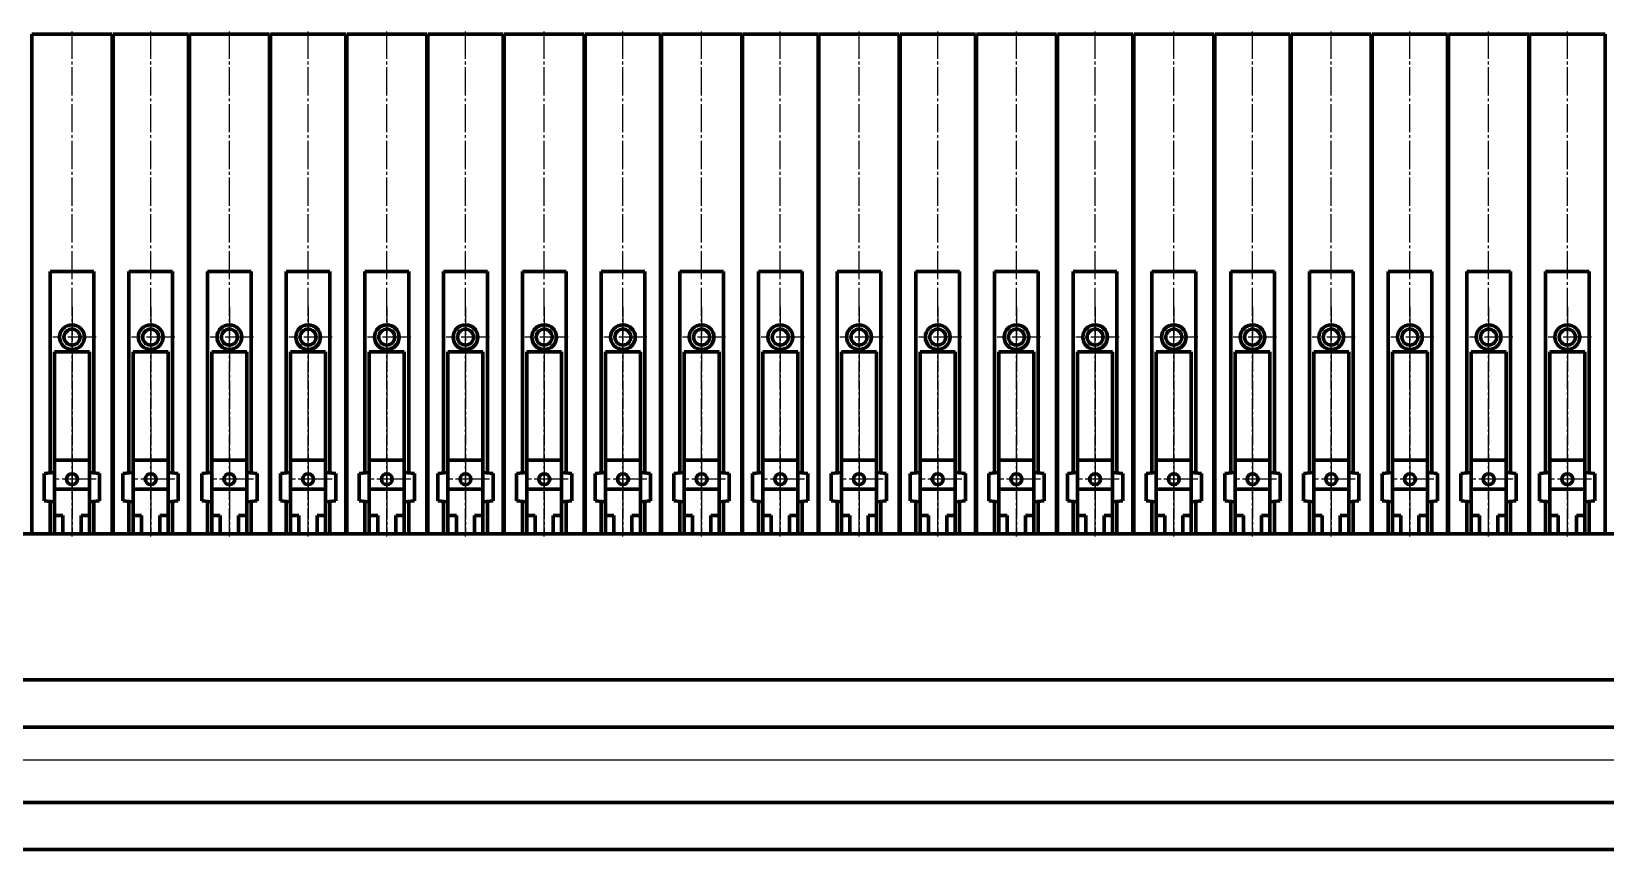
# Model space of a CAD drawing. Header units: millimetres. Extents: x -11880 to 11880, y -8400 to 8400.
# Drawn here: x -5077 to -3407, y 5166 to 6034 of the extents above; entities that cross this region are included whole.
import ezdxf

# ---------------------------------------------------------------- set-up
doc = ezdxf.new("R2010")
doc.units = ezdxf.units.MM
doc.linetypes.add('EB_DASHDOT', pattern=[39, 30, -3, 3, -3])
doc.layers.add('CAXA0', color=7, linetype='Continuous', lineweight=70)
doc.layers.add('CAXA1', color=1, linetype='EB_DASHDOT', lineweight=25)

# ---------------------------------------------------------------- blocks, each defined once
blk = doc.blocks.new('CAXBLOCK116', base_point=(-5033.8, 5559.1))
at = {"layer": 'CAXA0', "linetype": 'Continuous', "lineweight": 70}
for p, q in [((-5051.1, 5779.3), (-5057, 5779.3)), ((-5057, 5779.3), (-5057, 5565.6)), ((-5010.6, 5779.3), (-5057, 5779.3)), ((-5010.6, 5779.3), (-5010.6, 5565.6)), ((-5015.3, 5694.3), (-5052.4, 5694.3)), ((-5052.4, 5694.3), (-5052.4, 5501.1)), ((-5015.3, 5694.3), (-5015.3, 5501.1)), ((-5015.3, 5579.2), (-5052.4, 5579.2)), ((-5063.2, 5565.1), (-5052.4, 5566)), ((-5063.2, 5565.1), (-5063.2, 5536.1)), ((-5063.2, 5564.9), (-5063.2, 5536.1)), ((-5004.5, 5565.1), (-5015.3, 5566)), ((-5004.5, 5565.1), (-5004.5, 5536.1)), ((-5004.5, 5564.9), (-5004.5, 5536.1)), ((-5015.3, 5548.3), (-5052.4, 5548.3)), ((-5063.2, 5536.1), (-5052.4, 5535.1)), ((-5057, 5535.5), (-5057, 5501.1)), ((-5004.5, 5536.1), (-5015.3, 5535.1)), ((-5010.6, 5535.5), (-5010.6, 5501.1)), ((-5043.5, 5520.4), (-5052.4, 5520.4)), ((-5043.5, 5520.4), (-5043.5, 5501.1)), ((-5015.3, 5520.4), (-5024.2, 5520.4)), ((-5024.2, 5520.4), (-5024.2, 5501.1)), ((-5052.4, 5501.1), (-5057, 5501.1)), ((-5010.6, 5501.1), (-5052.4, 5501.1))]:
    blk.add_line(p, q, dxfattribs=at)
for centre, radius in [((-5033.8, 5709.8), 13.1), ((-5033.8, 5709.8), 8.5), ((-5033.8, 5559.1), 5.8)]:
    blk.add_circle(centre, radius, dxfattribs=at)
at = {"layer": 'CAXA1', "color": 1, "linetype": 'EB_DASHDOT', "lineweight": 25}
for p, q in [((-5033.8, 5741.8), (-5033.8, 5501.1)), ((-5008.3, 5709.8), (-5054.2, 5709.8)), ((-5008.3, 5559.1), (-5050.9, 5559.1))]:
    blk.add_line(p, q, dxfattribs=at)
blk = doc.blocks.new('CAXBLOCK118', base_point=(-4950.3, 5559.1))
at = {"layer": 'CAXA0', "linetype": 'Continuous', "lineweight": 70}
for p, q in [((-4967.6, 5779.3), (-4973.5, 5779.3)), ((-4973.5, 5779.3), (-4973.5, 5565.6)), ((-4927.1, 5779.3), (-4973.5, 5779.3)), ((-4927.1, 5779.3), (-4927.1, 5565.6)), ((-4931.8, 5694.3), (-4968.9, 5694.3)), ((-4968.9, 5694.3), (-4968.9, 5501.1)), ((-4931.8, 5694.3), (-4931.8, 5501.1)), ((-4931.8, 5579.2), (-4968.9, 5579.2)), ((-4979.7, 5565.1), (-4968.9, 5566)), ((-4979.7, 5565.1), (-4979.7, 5536.1)), ((-4979.7, 5564.9), (-4979.7, 5536.1)), ((-4921, 5565.1), (-4931.8, 5566)), ((-4921, 5565.1), (-4921, 5536.1)), ((-4921, 5564.9), (-4921, 5536.1)), ((-4931.8, 5548.3), (-4968.9, 5548.3)), ((-4979.7, 5536.1), (-4968.9, 5535.1)), ((-4973.5, 5535.5), (-4973.5, 5501.1)), ((-4921, 5536.1), (-4931.8, 5535.1)), ((-4927.1, 5535.5), (-4927.1, 5501.1)), ((-4960, 5520.4), (-4968.9, 5520.4)), ((-4960, 5520.4), (-4960, 5501.1)), ((-4931.8, 5520.4), (-4940.7, 5520.4)), ((-4940.7, 5520.4), (-4940.7, 5501.1)), ((-4968.9, 5501.1), (-4973.5, 5501.1)), ((-4927.1, 5501.1), (-4968.9, 5501.1))]:
    blk.add_line(p, q, dxfattribs=at)
for centre, radius in [((-4950.3, 5709.8), 13.1), ((-4950.3, 5709.8), 8.5), ((-4950.3, 5559.1), 5.8)]:
    blk.add_circle(centre, radius, dxfattribs=at)
at = {"layer": 'CAXA1', "color": 1, "linetype": 'EB_DASHDOT', "lineweight": 25}
for p, q in [((-4950.3, 5741.8), (-4950.3, 5501.1)), ((-4924.8, 5709.8), (-4970.7, 5709.8)), ((-4924.8, 5559.1), (-4967.4, 5559.1))]:
    blk.add_line(p, q, dxfattribs=at)
blk = doc.blocks.new('CAXBLOCK120', base_point=(-4866.8, 5559.1))
at = {"layer": 'CAXA0', "linetype": 'Continuous', "lineweight": 70}
for p, q in [((-4884.1, 5779.3), (-4890, 5779.3)), ((-4890, 5779.3), (-4890, 5565.6)), ((-4843.6, 5779.3), (-4890, 5779.3)), ((-4843.6, 5779.3), (-4843.6, 5565.6)), ((-4848.3, 5694.3), (-4885.4, 5694.3)), ((-4885.4, 5694.3), (-4885.4, 5501.1)), ((-4848.3, 5694.3), (-4848.3, 5501.1)), ((-4848.3, 5579.2), (-4885.4, 5579.2)), ((-4896.2, 5565.1), (-4885.4, 5566)), ((-4896.2, 5565.1), (-4896.2, 5536.1)), ((-4896.2, 5564.9), (-4896.2, 5536.1)), ((-4837.5, 5565.1), (-4848.3, 5566)), ((-4837.5, 5565.1), (-4837.5, 5536.1)), ((-4837.5, 5564.9), (-4837.5, 5536.1)), ((-4848.3, 5548.3), (-4885.4, 5548.3)), ((-4896.2, 5536.1), (-4885.4, 5535.1)), ((-4890, 5535.5), (-4890, 5501.1)), ((-4837.5, 5536.1), (-4848.3, 5535.1)), ((-4843.6, 5535.5), (-4843.6, 5501.1)), ((-4876.5, 5520.4), (-4885.4, 5520.4)), ((-4876.5, 5520.4), (-4876.5, 5501.1)), ((-4848.3, 5520.4), (-4857.2, 5520.4)), ((-4857.2, 5520.4), (-4857.2, 5501.1)), ((-4885.4, 5501.1), (-4890, 5501.1)), ((-4843.6, 5501.1), (-4885.4, 5501.1))]:
    blk.add_line(p, q, dxfattribs=at)
for centre, radius in [((-4866.8, 5709.8), 13.1), ((-4866.8, 5709.8), 8.5), ((-4866.8, 5559.1), 5.8)]:
    blk.add_circle(centre, radius, dxfattribs=at)
at = {"layer": 'CAXA1', "color": 1, "linetype": 'EB_DASHDOT', "lineweight": 25}
for p, q in [((-4866.8, 5741.8), (-4866.8, 5501.1)), ((-4841.3, 5709.8), (-4887.2, 5709.8)), ((-4841.3, 5559.1), (-4883.9, 5559.1))]:
    blk.add_line(p, q, dxfattribs=at)
blk = doc.blocks.new('CAXBLOCK122', base_point=(-4783.3, 5559.1))
at = {"layer": 'CAXA0', "linetype": 'Continuous', "lineweight": 70}
for p, q in [((-4800.6, 5779.3), (-4806.5, 5779.3)), ((-4806.5, 5779.3), (-4806.5, 5565.6)), ((-4760.1, 5779.3), (-4806.5, 5779.3)), ((-4760.1, 5779.3), (-4760.1, 5565.6)), ((-4764.8, 5694.3), (-4801.9, 5694.3)), ((-4801.9, 5694.3), (-4801.9, 5501.1)), ((-4764.8, 5694.3), (-4764.8, 5501.1)), ((-4764.8, 5579.2), (-4801.9, 5579.2)), ((-4812.7, 5565.1), (-4801.9, 5566)), ((-4812.7, 5565.1), (-4812.7, 5536.1)), ((-4812.7, 5564.9), (-4812.7, 5536.1)), ((-4754, 5565.1), (-4764.8, 5566)), ((-4754, 5565.1), (-4754, 5536.1)), ((-4754, 5564.9), (-4754, 5536.1)), ((-4764.8, 5548.3), (-4801.9, 5548.3)), ((-4812.7, 5536.1), (-4801.9, 5535.1)), ((-4806.5, 5535.5), (-4806.5, 5501.1)), ((-4754, 5536.1), (-4764.8, 5535.1)), ((-4760.1, 5535.5), (-4760.1, 5501.1)), ((-4793, 5520.4), (-4801.9, 5520.4)), ((-4793, 5520.4), (-4793, 5501.1)), ((-4764.8, 5520.4), (-4773.7, 5520.4)), ((-4773.7, 5520.4), (-4773.7, 5501.1)), ((-4801.9, 5501.1), (-4806.5, 5501.1)), ((-4760.1, 5501.1), (-4801.9, 5501.1))]:
    blk.add_line(p, q, dxfattribs=at)
for centre, radius in [((-4783.3, 5709.8), 13.1), ((-4783.3, 5709.8), 8.5), ((-4783.3, 5559.1), 5.8)]:
    blk.add_circle(centre, radius, dxfattribs=at)
at = {"layer": 'CAXA1', "color": 1, "linetype": 'EB_DASHDOT', "lineweight": 25}
for p, q in [((-4783.3, 5741.8), (-4783.3, 5501.1)), ((-4757.8, 5709.8), (-4803.7, 5709.8)), ((-4757.8, 5559.1), (-4800.4, 5559.1))]:
    blk.add_line(p, q, dxfattribs=at)
blk = doc.blocks.new('CAXBLOCK124', base_point=(-4699.8, 5559.1))
at = {"layer": 'CAXA0', "linetype": 'Continuous', "lineweight": 70}
for p, q in [((-4717.1, 5779.3), (-4723, 5779.3)), ((-4723, 5779.3), (-4723, 5565.6)), ((-4676.6, 5779.3), (-4723, 5779.3)), ((-4676.6, 5779.3), (-4676.6, 5565.6)), ((-4681.3, 5694.3), (-4718.4, 5694.3)), ((-4718.4, 5694.3), (-4718.4, 5501.1)), ((-4681.3, 5694.3), (-4681.3, 5501.1)), ((-4681.3, 5579.2), (-4718.4, 5579.2)), ((-4729.2, 5565.1), (-4718.4, 5566)), ((-4729.2, 5565.1), (-4729.2, 5536.1)), ((-4729.2, 5564.9), (-4729.2, 5536.1)), ((-4670.5, 5565.1), (-4681.3, 5566)), ((-4670.5, 5565.1), (-4670.5, 5536.1)), ((-4670.5, 5564.9), (-4670.5, 5536.1)), ((-4681.3, 5548.3), (-4718.4, 5548.3)), ((-4729.2, 5536.1), (-4718.4, 5535.1)), ((-4723, 5535.5), (-4723, 5501.1)), ((-4670.5, 5536.1), (-4681.3, 5535.1)), ((-4676.6, 5535.5), (-4676.6, 5501.1)), ((-4709.5, 5520.4), (-4718.4, 5520.4)), ((-4709.5, 5520.4), (-4709.5, 5501.1)), ((-4681.3, 5520.4), (-4690.2, 5520.4)), ((-4690.2, 5520.4), (-4690.2, 5501.1)), ((-4718.4, 5501.1), (-4723, 5501.1)), ((-4676.6, 5501.1), (-4718.4, 5501.1))]:
    blk.add_line(p, q, dxfattribs=at)
for centre, radius in [((-4699.8, 5709.8), 13.1), ((-4699.8, 5709.8), 8.5), ((-4699.8, 5559.1), 5.8)]:
    blk.add_circle(centre, radius, dxfattribs=at)
at = {"layer": 'CAXA1', "color": 1, "linetype": 'EB_DASHDOT', "lineweight": 25}
for p, q in [((-4699.8, 5741.8), (-4699.8, 5501.1)), ((-4674.3, 5709.8), (-4720.2, 5709.8)), ((-4674.3, 5559.1), (-4716.9, 5559.1))]:
    blk.add_line(p, q, dxfattribs=at)
blk = doc.blocks.new('CAXBLOCK126', base_point=(-4616.3, 5559.1))
at = {"layer": 'CAXA0', "linetype": 'Continuous', "lineweight": 70}
for p, q in [((-4633.6, 5779.3), (-4639.5, 5779.3)), ((-4639.5, 5779.3), (-4639.5, 5565.6)), ((-4593.1, 5779.3), (-4639.5, 5779.3)), ((-4593.1, 5779.3), (-4593.1, 5565.6)), ((-4597.8, 5694.3), (-4634.9, 5694.3)), ((-4634.9, 5694.3), (-4634.9, 5501.1)), ((-4597.8, 5694.3), (-4597.8, 5501.1)), ((-4597.8, 5579.2), (-4634.9, 5579.2)), ((-4645.7, 5565.1), (-4634.9, 5566)), ((-4645.7, 5565.1), (-4645.7, 5536.1)), ((-4645.7, 5564.9), (-4645.7, 5536.1)), ((-4587, 5565.1), (-4597.8, 5566)), ((-4587, 5565.1), (-4587, 5536.1)), ((-4587, 5564.9), (-4587, 5536.1)), ((-4597.8, 5548.3), (-4634.9, 5548.3)), ((-4645.7, 5536.1), (-4634.9, 5535.1)), ((-4639.5, 5535.5), (-4639.5, 5501.1)), ((-4587, 5536.1), (-4597.8, 5535.1)), ((-4593.1, 5535.5), (-4593.1, 5501.1)), ((-4626, 5520.4), (-4634.9, 5520.4)), ((-4626, 5520.4), (-4626, 5501.1)), ((-4597.8, 5520.4), (-4606.7, 5520.4)), ((-4606.7, 5520.4), (-4606.7, 5501.1)), ((-4634.9, 5501.1), (-4639.5, 5501.1)), ((-4593.1, 5501.1), (-4634.9, 5501.1))]:
    blk.add_line(p, q, dxfattribs=at)
for centre, radius in [((-4616.3, 5709.8), 13.1), ((-4616.3, 5709.8), 8.5), ((-4616.3, 5559.1), 5.8)]:
    blk.add_circle(centre, radius, dxfattribs=at)
at = {"layer": 'CAXA1', "color": 1, "linetype": 'EB_DASHDOT', "lineweight": 25}
for p, q in [((-4616.3, 5741.8), (-4616.3, 5501.1)), ((-4590.8, 5709.8), (-4636.7, 5709.8)), ((-4590.8, 5559.1), (-4633.4, 5559.1))]:
    blk.add_line(p, q, dxfattribs=at)
blk = doc.blocks.new('CAXBLOCK128', base_point=(-4532.8, 5559.1))
at = {"layer": 'CAXA0', "linetype": 'Continuous', "lineweight": 70}
for p, q in [((-4550.1, 5779.3), (-4556, 5779.3)), ((-4556, 5779.3), (-4556, 5565.6)), ((-4509.6, 5779.3), (-4556, 5779.3)), ((-4509.6, 5779.3), (-4509.6, 5565.6)), ((-4514.3, 5694.3), (-4551.4, 5694.3)), ((-4551.4, 5694.3), (-4551.4, 5501.1)), ((-4514.3, 5694.3), (-4514.3, 5501.1)), ((-4514.3, 5579.2), (-4551.4, 5579.2)), ((-4562.2, 5565.1), (-4551.4, 5566)), ((-4562.2, 5565.1), (-4562.2, 5536.1)), ((-4562.2, 5564.9), (-4562.2, 5536.1)), ((-4503.5, 5565.1), (-4514.3, 5566)), ((-4503.5, 5565.1), (-4503.5, 5536.1)), ((-4503.5, 5564.9), (-4503.5, 5536.1)), ((-4514.3, 5548.3), (-4551.4, 5548.3)), ((-4562.2, 5536.1), (-4551.4, 5535.1)), ((-4556, 5535.5), (-4556, 5501.1)), ((-4503.5, 5536.1), (-4514.3, 5535.1)), ((-4509.6, 5535.5), (-4509.6, 5501.1)), ((-4542.5, 5520.4), (-4551.4, 5520.4)), ((-4542.5, 5520.4), (-4542.5, 5501.1)), ((-4514.3, 5520.4), (-4523.2, 5520.4)), ((-4523.2, 5520.4), (-4523.2, 5501.1)), ((-4551.4, 5501.1), (-4556, 5501.1)), ((-4509.6, 5501.1), (-4551.4, 5501.1))]:
    blk.add_line(p, q, dxfattribs=at)
for centre, radius in [((-4532.8, 5709.8), 13.1), ((-4532.8, 5709.8), 8.5), ((-4532.8, 5559.1), 5.8)]:
    blk.add_circle(centre, radius, dxfattribs=at)
at = {"layer": 'CAXA1', "color": 1, "linetype": 'EB_DASHDOT', "lineweight": 25}
for p, q in [((-4532.8, 5741.8), (-4532.8, 5501.1)), ((-4507.3, 5709.8), (-4553.2, 5709.8)), ((-4507.3, 5559.1), (-4549.9, 5559.1))]:
    blk.add_line(p, q, dxfattribs=at)
blk = doc.blocks.new('CAXBLOCK130', base_point=(-4449.3, 5559.1))
at = {"layer": 'CAXA0', "linetype": 'Continuous', "lineweight": 70}
for p, q in [((-4466.6, 5779.3), (-4472.5, 5779.3)), ((-4472.5, 5779.3), (-4472.5, 5565.6)), ((-4426.1, 5779.3), (-4472.5, 5779.3)), ((-4426.1, 5779.3), (-4426.1, 5565.6)), ((-4430.8, 5694.3), (-4467.9, 5694.3)), ((-4467.9, 5694.3), (-4467.9, 5501.1)), ((-4430.8, 5694.3), (-4430.8, 5501.1)), ((-4430.8, 5579.2), (-4467.9, 5579.2)), ((-4478.7, 5565.1), (-4467.9, 5566)), ((-4478.7, 5565.1), (-4478.7, 5536.1)), ((-4478.7, 5564.9), (-4478.7, 5536.1)), ((-4420, 5565.1), (-4430.8, 5566)), ((-4420, 5565.1), (-4420, 5536.1)), ((-4420, 5564.9), (-4420, 5536.1)), ((-4430.8, 5548.3), (-4467.9, 5548.3)), ((-4478.7, 5536.1), (-4467.9, 5535.1)), ((-4472.5, 5535.5), (-4472.5, 5501.1)), ((-4420, 5536.1), (-4430.8, 5535.1)), ((-4426.1, 5535.5), (-4426.1, 5501.1)), ((-4459, 5520.4), (-4467.9, 5520.4)), ((-4459, 5520.4), (-4459, 5501.1)), ((-4430.8, 5520.4), (-4439.7, 5520.4)), ((-4439.7, 5520.4), (-4439.7, 5501.1)), ((-4467.9, 5501.1), (-4472.5, 5501.1)), ((-4426.1, 5501.1), (-4467.9, 5501.1))]:
    blk.add_line(p, q, dxfattribs=at)
for centre, radius in [((-4449.3, 5709.8), 13.1), ((-4449.3, 5709.8), 8.5), ((-4449.3, 5559.1), 5.8)]:
    blk.add_circle(centre, radius, dxfattribs=at)
at = {"layer": 'CAXA1', "color": 1, "linetype": 'EB_DASHDOT', "lineweight": 25}
for p, q in [((-4449.3, 5741.8), (-4449.3, 5501.1)), ((-4423.8, 5709.8), (-4469.7, 5709.8)), ((-4423.8, 5559.1), (-4466.4, 5559.1))]:
    blk.add_line(p, q, dxfattribs=at)
blk = doc.blocks.new('CAXBLOCK132', base_point=(-4365.8, 5559.1))
at = {"layer": 'CAXA0', "linetype": 'Continuous', "lineweight": 70}
for p, q in [((-4383.1, 5779.3), (-4389, 5779.3)), ((-4389, 5779.3), (-4389, 5565.6)), ((-4342.6, 5779.3), (-4389, 5779.3)), ((-4342.6, 5779.3), (-4342.6, 5565.6)), ((-4347.3, 5694.3), (-4384.4, 5694.3)), ((-4384.4, 5694.3), (-4384.4, 5501.1)), ((-4347.3, 5694.3), (-4347.3, 5501.1)), ((-4347.3, 5579.2), (-4384.4, 5579.2)), ((-4395.2, 5565.1), (-4384.4, 5566)), ((-4395.2, 5565.1), (-4395.2, 5536.1)), ((-4395.2, 5564.9), (-4395.2, 5536.1)), ((-4336.5, 5565.1), (-4347.3, 5566)), ((-4336.5, 5565.1), (-4336.5, 5536.1)), ((-4336.5, 5564.9), (-4336.5, 5536.1)), ((-4347.3, 5548.3), (-4384.4, 5548.3)), ((-4395.2, 5536.1), (-4384.4, 5535.1)), ((-4389, 5535.5), (-4389, 5501.1)), ((-4336.5, 5536.1), (-4347.3, 5535.1)), ((-4342.6, 5535.5), (-4342.6, 5501.1)), ((-4375.5, 5520.4), (-4384.4, 5520.4)), ((-4375.5, 5520.4), (-4375.5, 5501.1)), ((-4347.3, 5520.4), (-4356.2, 5520.4)), ((-4356.2, 5520.4), (-4356.2, 5501.1)), ((-4384.4, 5501.1), (-4389, 5501.1)), ((-4342.6, 5501.1), (-4384.4, 5501.1))]:
    blk.add_line(p, q, dxfattribs=at)
for centre, radius in [((-4365.8, 5709.8), 13.1), ((-4365.8, 5709.8), 8.5), ((-4365.8, 5559.1), 5.8)]:
    blk.add_circle(centre, radius, dxfattribs=at)
at = {"layer": 'CAXA1', "color": 1, "linetype": 'EB_DASHDOT', "lineweight": 25}
for p, q in [((-4365.8, 5741.8), (-4365.8, 5501.1)), ((-4340.3, 5709.8), (-4386.2, 5709.8)), ((-4340.3, 5559.1), (-4382.9, 5559.1))]:
    blk.add_line(p, q, dxfattribs=at)
blk = doc.blocks.new('CAXBLOCK134', base_point=(-4282.3, 5559.1))
at = {"layer": 'CAXA0', "linetype": 'Continuous', "lineweight": 70}
for p, q in [((-4299.6, 5779.3), (-4305.5, 5779.3)), ((-4305.5, 5779.3), (-4305.5, 5565.6)), ((-4259.1, 5779.3), (-4305.5, 5779.3)), ((-4259.1, 5779.3), (-4259.1, 5565.6)), ((-4263.8, 5694.3), (-4300.9, 5694.3)), ((-4300.9, 5694.3), (-4300.9, 5501.1)), ((-4263.8, 5694.3), (-4263.8, 5501.1)), ((-4263.8, 5579.2), (-4300.9, 5579.2)), ((-4311.7, 5565.1), (-4300.9, 5566)), ((-4311.7, 5565.1), (-4311.7, 5536.1)), ((-4311.7, 5564.9), (-4311.7, 5536.1)), ((-4253, 5565.1), (-4263.8, 5566)), ((-4253, 5565.1), (-4253, 5536.1)), ((-4253, 5564.9), (-4253, 5536.1)), ((-4263.8, 5548.3), (-4300.9, 5548.3)), ((-4311.7, 5536.1), (-4300.9, 5535.1)), ((-4305.5, 5535.5), (-4305.5, 5501.1)), ((-4253, 5536.1), (-4263.8, 5535.1)), ((-4259.1, 5535.5), (-4259.1, 5501.1)), ((-4292, 5520.4), (-4300.9, 5520.4)), ((-4292, 5520.4), (-4292, 5501.1)), ((-4263.8, 5520.4), (-4272.7, 5520.4)), ((-4272.7, 5520.4), (-4272.7, 5501.1)), ((-4300.9, 5501.1), (-4305.5, 5501.1)), ((-4259.1, 5501.1), (-4300.9, 5501.1))]:
    blk.add_line(p, q, dxfattribs=at)
for centre, radius in [((-4282.3, 5709.8), 13.1), ((-4282.3, 5709.8), 8.5), ((-4282.3, 5559.1), 5.8)]:
    blk.add_circle(centre, radius, dxfattribs=at)
at = {"layer": 'CAXA1', "color": 1, "linetype": 'EB_DASHDOT', "lineweight": 25}
for p, q in [((-4282.3, 5741.8), (-4282.3, 5501.1)), ((-4256.8, 5709.8), (-4302.7, 5709.8)), ((-4256.8, 5559.1), (-4299.4, 5559.1))]:
    blk.add_line(p, q, dxfattribs=at)
blk = doc.blocks.new('CAXBLOCK136', base_point=(-4198.8, 5559.1))
at = {"layer": 'CAXA0', "linetype": 'Continuous', "lineweight": 70}
for p, q in [((-4216.1, 5779.3), (-4222, 5779.3)), ((-4222, 5779.3), (-4222, 5565.6)), ((-4175.6, 5779.3), (-4222, 5779.3)), ((-4175.6, 5779.3), (-4175.6, 5565.6)), ((-4180.3, 5694.3), (-4217.4, 5694.3)), ((-4217.4, 5694.3), (-4217.4, 5501.1)), ((-4180.3, 5694.3), (-4180.3, 5501.1)), ((-4180.3, 5579.2), (-4217.4, 5579.2)), ((-4228.2, 5565.1), (-4217.4, 5566)), ((-4228.2, 5565.1), (-4228.2, 5536.1)), ((-4228.2, 5564.9), (-4228.2, 5536.1)), ((-4169.5, 5565.1), (-4180.3, 5566)), ((-4169.5, 5565.1), (-4169.5, 5536.1)), ((-4169.5, 5564.9), (-4169.5, 5536.1)), ((-4180.3, 5548.3), (-4217.4, 5548.3)), ((-4228.2, 5536.1), (-4217.4, 5535.1)), ((-4222, 5535.5), (-4222, 5501.1)), ((-4169.5, 5536.1), (-4180.3, 5535.1)), ((-4175.6, 5535.5), (-4175.6, 5501.1)), ((-4208.5, 5520.4), (-4217.4, 5520.4)), ((-4208.5, 5520.4), (-4208.5, 5501.1)), ((-4180.3, 5520.4), (-4189.2, 5520.4)), ((-4189.2, 5520.4), (-4189.2, 5501.1)), ((-4217.4, 5501.1), (-4222, 5501.1)), ((-4175.6, 5501.1), (-4217.4, 5501.1))]:
    blk.add_line(p, q, dxfattribs=at)
for centre, radius in [((-4198.8, 5709.8), 13.1), ((-4198.8, 5709.8), 8.5), ((-4198.8, 5559.1), 5.8)]:
    blk.add_circle(centre, radius, dxfattribs=at)
at = {"layer": 'CAXA1', "color": 1, "linetype": 'EB_DASHDOT', "lineweight": 25}
for p, q in [((-4198.8, 5741.8), (-4198.8, 5501.1)), ((-4173.3, 5709.8), (-4219.2, 5709.8)), ((-4173.3, 5559.1), (-4215.9, 5559.1))]:
    blk.add_line(p, q, dxfattribs=at)
blk = doc.blocks.new('CAXBLOCK138', base_point=(-4115.3, 5559.1))
at = {"layer": 'CAXA0', "linetype": 'Continuous', "lineweight": 70}
for p, q in [((-4132.6, 5779.3), (-4138.5, 5779.3)), ((-4138.5, 5779.3), (-4138.5, 5565.6)), ((-4092.1, 5779.3), (-4138.5, 5779.3)), ((-4092.1, 5779.3), (-4092.1, 5565.6)), ((-4096.8, 5694.3), (-4133.9, 5694.3)), ((-4133.9, 5694.3), (-4133.9, 5501.1)), ((-4096.8, 5694.3), (-4096.8, 5501.1)), ((-4096.8, 5579.2), (-4133.9, 5579.2)), ((-4144.7, 5565.1), (-4133.9, 5566)), ((-4144.7, 5565.1), (-4144.7, 5536.1)), ((-4144.7, 5564.9), (-4144.7, 5536.1)), ((-4086, 5565.1), (-4096.8, 5566)), ((-4086, 5565.1), (-4086, 5536.1)), ((-4086, 5564.9), (-4086, 5536.1)), ((-4096.8, 5548.3), (-4133.9, 5548.3)), ((-4144.7, 5536.1), (-4133.9, 5535.1)), ((-4138.5, 5535.5), (-4138.5, 5501.1)), ((-4086, 5536.1), (-4096.8, 5535.1)), ((-4092.1, 5535.5), (-4092.1, 5501.1)), ((-4125, 5520.4), (-4133.9, 5520.4)), ((-4125, 5520.4), (-4125, 5501.1)), ((-4096.8, 5520.4), (-4105.7, 5520.4)), ((-4105.7, 5520.4), (-4105.7, 5501.1)), ((-4133.9, 5501.1), (-4138.5, 5501.1)), ((-4092.1, 5501.1), (-4133.9, 5501.1))]:
    blk.add_line(p, q, dxfattribs=at)
for centre, radius in [((-4115.3, 5709.8), 13.1), ((-4115.3, 5709.8), 8.5), ((-4115.3, 5559.1), 5.8)]:
    blk.add_circle(centre, radius, dxfattribs=at)
at = {"layer": 'CAXA1', "color": 1, "linetype": 'EB_DASHDOT', "lineweight": 25}
for p, q in [((-4115.3, 5741.8), (-4115.3, 5501.1)), ((-4089.8, 5709.8), (-4135.7, 5709.8)), ((-4089.8, 5559.1), (-4132.4, 5559.1))]:
    blk.add_line(p, q, dxfattribs=at)
blk = doc.blocks.new('CAXBLOCK140', base_point=(-4031.8, 5559.1))
at = {"layer": 'CAXA0', "linetype": 'Continuous', "lineweight": 70}
for p, q in [((-4049.1, 5779.3), (-4055, 5779.3)), ((-4055, 5779.3), (-4055, 5565.6)), ((-4008.6, 5779.3), (-4055, 5779.3)), ((-4008.6, 5779.3), (-4008.6, 5565.6)), ((-4013.3, 5694.3), (-4050.4, 5694.3)), ((-4050.4, 5694.3), (-4050.4, 5501.1)), ((-4013.3, 5694.3), (-4013.3, 5501.1)), ((-4013.3, 5579.2), (-4050.4, 5579.2)), ((-4061.2, 5565.1), (-4050.4, 5566)), ((-4061.2, 5565.1), (-4061.2, 5536.1)), ((-4061.2, 5564.9), (-4061.2, 5536.1)), ((-4002.5, 5565.1), (-4013.3, 5566)), ((-4002.5, 5565.1), (-4002.5, 5536.1)), ((-4002.5, 5564.9), (-4002.5, 5536.1)), ((-4013.3, 5548.3), (-4050.4, 5548.3)), ((-4061.2, 5536.1), (-4050.4, 5535.1)), ((-4055, 5535.5), (-4055, 5501.1)), ((-4002.5, 5536.1), (-4013.3, 5535.1)), ((-4008.6, 5535.5), (-4008.6, 5501.1)), ((-4041.5, 5520.4), (-4050.4, 5520.4)), ((-4041.5, 5520.4), (-4041.5, 5501.1)), ((-4013.3, 5520.4), (-4022.2, 5520.4)), ((-4022.2, 5520.4), (-4022.2, 5501.1)), ((-4050.4, 5501.1), (-4055, 5501.1)), ((-4008.6, 5501.1), (-4050.4, 5501.1))]:
    blk.add_line(p, q, dxfattribs=at)
for centre, radius in [((-4031.8, 5709.8), 13.1), ((-4031.8, 5709.8), 8.5), ((-4031.8, 5559.1), 5.8)]:
    blk.add_circle(centre, radius, dxfattribs=at)
at = {"layer": 'CAXA1', "color": 1, "linetype": 'EB_DASHDOT', "lineweight": 25}
for p, q in [((-4031.8, 5741.8), (-4031.8, 5501.1)), ((-4006.3, 5709.8), (-4052.2, 5709.8)), ((-4006.3, 5559.1), (-4048.9, 5559.1))]:
    blk.add_line(p, q, dxfattribs=at)
blk = doc.blocks.new('CAXBLOCK142', base_point=(-3948.3, 5559.1))
at = {"layer": 'CAXA0', "linetype": 'Continuous', "lineweight": 70}
for p, q in [((-3965.6, 5779.3), (-3971.5, 5779.3)), ((-3971.5, 5779.3), (-3971.5, 5565.6)), ((-3925.1, 5779.3), (-3971.5, 5779.3)), ((-3925.1, 5779.3), (-3925.1, 5565.6)), ((-3929.8, 5694.3), (-3966.9, 5694.3)), ((-3966.9, 5694.3), (-3966.9, 5501.1)), ((-3929.8, 5694.3), (-3929.8, 5501.1)), ((-3929.8, 5579.2), (-3966.9, 5579.2)), ((-3977.7, 5565.1), (-3966.9, 5566)), ((-3977.7, 5565.1), (-3977.7, 5536.1)), ((-3977.7, 5564.9), (-3977.7, 5536.1)), ((-3919, 5565.1), (-3929.8, 5566)), ((-3919, 5565.1), (-3919, 5536.1)), ((-3919, 5564.9), (-3919, 5536.1)), ((-3929.8, 5548.3), (-3966.9, 5548.3)), ((-3977.7, 5536.1), (-3966.9, 5535.1)), ((-3971.5, 5535.5), (-3971.5, 5501.1)), ((-3919, 5536.1), (-3929.8, 5535.1)), ((-3925.1, 5535.5), (-3925.1, 5501.1)), ((-3958, 5520.4), (-3966.9, 5520.4)), ((-3958, 5520.4), (-3958, 5501.1)), ((-3929.8, 5520.4), (-3938.7, 5520.4)), ((-3938.7, 5520.4), (-3938.7, 5501.1)), ((-3966.9, 5501.1), (-3971.5, 5501.1)), ((-3925.1, 5501.1), (-3966.9, 5501.1))]:
    blk.add_line(p, q, dxfattribs=at)
for centre, radius in [((-3948.3, 5709.8), 13.1), ((-3948.3, 5709.8), 8.5), ((-3948.3, 5559.1), 5.8)]:
    blk.add_circle(centre, radius, dxfattribs=at)
at = {"layer": 'CAXA1', "color": 1, "linetype": 'EB_DASHDOT', "lineweight": 25}
for p, q in [((-3948.3, 5741.8), (-3948.3, 5501.1)), ((-3922.8, 5709.8), (-3968.7, 5709.8)), ((-3922.8, 5559.1), (-3965.4, 5559.1))]:
    blk.add_line(p, q, dxfattribs=at)
blk = doc.blocks.new('CAXBLOCK144', base_point=(-3864.8, 5559.1))
at = {"layer": 'CAXA0', "linetype": 'Continuous', "lineweight": 70}
for p, q in [((-3882.1, 5779.3), (-3888, 5779.3)), ((-3888, 5779.3), (-3888, 5565.6)), ((-3841.6, 5779.3), (-3888, 5779.3)), ((-3841.6, 5779.3), (-3841.6, 5565.6)), ((-3846.3, 5694.3), (-3883.4, 5694.3)), ((-3883.4, 5694.3), (-3883.4, 5501.1)), ((-3846.3, 5694.3), (-3846.3, 5501.1)), ((-3846.3, 5579.2), (-3883.4, 5579.2)), ((-3894.2, 5565.1), (-3883.4, 5566)), ((-3894.2, 5565.1), (-3894.2, 5536.1)), ((-3894.2, 5564.9), (-3894.2, 5536.1)), ((-3835.5, 5565.1), (-3846.3, 5566)), ((-3835.5, 5565.1), (-3835.5, 5536.1)), ((-3835.5, 5564.9), (-3835.5, 5536.1)), ((-3846.3, 5548.3), (-3883.4, 5548.3)), ((-3894.2, 5536.1), (-3883.4, 5535.1)), ((-3888, 5535.5), (-3888, 5501.1)), ((-3835.5, 5536.1), (-3846.3, 5535.1)), ((-3841.6, 5535.5), (-3841.6, 5501.1)), ((-3874.5, 5520.4), (-3883.4, 5520.4)), ((-3874.5, 5520.4), (-3874.5, 5501.1)), ((-3846.3, 5520.4), (-3855.2, 5520.4)), ((-3855.2, 5520.4), (-3855.2, 5501.1)), ((-3883.4, 5501.1), (-3888, 5501.1)), ((-3841.6, 5501.1), (-3883.4, 5501.1))]:
    blk.add_line(p, q, dxfattribs=at)
for centre, radius in [((-3864.8, 5709.8), 13.1), ((-3864.8, 5709.8), 8.5), ((-3864.8, 5559.1), 5.8)]:
    blk.add_circle(centre, radius, dxfattribs=at)
at = {"layer": 'CAXA1', "color": 1, "linetype": 'EB_DASHDOT', "lineweight": 25}
for p, q in [((-3864.8, 5741.8), (-3864.8, 5501.1)), ((-3839.3, 5709.8), (-3885.2, 5709.8)), ((-3839.3, 5559.1), (-3881.9, 5559.1))]:
    blk.add_line(p, q, dxfattribs=at)
blk = doc.blocks.new('CAXBLOCK146', base_point=(-3781.3, 5559.1))
at = {"layer": 'CAXA0', "linetype": 'Continuous', "lineweight": 70}
for p, q in [((-3798.6, 5779.3), (-3804.5, 5779.3)), ((-3804.5, 5779.3), (-3804.5, 5565.6)), ((-3758.1, 5779.3), (-3804.5, 5779.3)), ((-3758.1, 5779.3), (-3758.1, 5565.6)), ((-3762.8, 5694.3), (-3799.9, 5694.3)), ((-3799.9, 5694.3), (-3799.9, 5501.1)), ((-3762.8, 5694.3), (-3762.8, 5501.1)), ((-3762.8, 5579.2), (-3799.9, 5579.2)), ((-3810.7, 5565.1), (-3799.9, 5566)), ((-3810.7, 5565.1), (-3810.7, 5536.1)), ((-3810.7, 5564.9), (-3810.7, 5536.1)), ((-3752, 5565.1), (-3762.8, 5566)), ((-3752, 5565.1), (-3752, 5536.1)), ((-3752, 5564.9), (-3752, 5536.1)), ((-3762.8, 5548.3), (-3799.9, 5548.3)), ((-3810.7, 5536.1), (-3799.9, 5535.1)), ((-3804.5, 5535.5), (-3804.5, 5501.1)), ((-3752, 5536.1), (-3762.8, 5535.1)), ((-3758.1, 5535.5), (-3758.1, 5501.1)), ((-3791, 5520.4), (-3799.9, 5520.4)), ((-3791, 5520.4), (-3791, 5501.1)), ((-3762.8, 5520.4), (-3771.7, 5520.4)), ((-3771.7, 5520.4), (-3771.7, 5501.1)), ((-3799.9, 5501.1), (-3804.5, 5501.1)), ((-3758.1, 5501.1), (-3799.9, 5501.1))]:
    blk.add_line(p, q, dxfattribs=at)
for centre, radius in [((-3781.3, 5709.8), 13.1), ((-3781.3, 5709.8), 8.5), ((-3781.3, 5559.1), 5.8)]:
    blk.add_circle(centre, radius, dxfattribs=at)
at = {"layer": 'CAXA1', "color": 1, "linetype": 'EB_DASHDOT', "lineweight": 25}
for p, q in [((-3781.3, 5741.8), (-3781.3, 5501.1)), ((-3755.8, 5709.8), (-3801.7, 5709.8)), ((-3755.8, 5559.1), (-3798.4, 5559.1))]:
    blk.add_line(p, q, dxfattribs=at)
blk = doc.blocks.new('CAXBLOCK148', base_point=(-3697.8, 5559.1))
at = {"layer": 'CAXA0', "linetype": 'Continuous', "lineweight": 70}
for p, q in [((-3715.1, 5779.3), (-3721, 5779.3)), ((-3721, 5779.3), (-3721, 5565.6)), ((-3674.6, 5779.3), (-3721, 5779.3)), ((-3674.6, 5779.3), (-3674.6, 5565.6)), ((-3679.3, 5694.3), (-3716.4, 5694.3)), ((-3716.4, 5694.3), (-3716.4, 5501.1)), ((-3679.3, 5694.3), (-3679.3, 5501.1)), ((-3679.3, 5579.2), (-3716.4, 5579.2)), ((-3727.2, 5565.1), (-3716.4, 5566)), ((-3727.2, 5565.1), (-3727.2, 5536.1)), ((-3727.2, 5564.9), (-3727.2, 5536.1)), ((-3668.5, 5565.1), (-3679.3, 5566)), ((-3668.5, 5565.1), (-3668.5, 5536.1)), ((-3668.5, 5564.9), (-3668.5, 5536.1)), ((-3679.3, 5548.3), (-3716.4, 5548.3)), ((-3727.2, 5536.1), (-3716.4, 5535.1)), ((-3721, 5535.5), (-3721, 5501.1)), ((-3668.5, 5536.1), (-3679.3, 5535.1)), ((-3674.6, 5535.5), (-3674.6, 5501.1)), ((-3707.5, 5520.4), (-3716.4, 5520.4)), ((-3707.5, 5520.4), (-3707.5, 5501.1)), ((-3679.3, 5520.4), (-3688.2, 5520.4)), ((-3688.2, 5520.4), (-3688.2, 5501.1)), ((-3716.4, 5501.1), (-3721, 5501.1)), ((-3674.6, 5501.1), (-3716.4, 5501.1))]:
    blk.add_line(p, q, dxfattribs=at)
for centre, radius in [((-3697.8, 5709.8), 13.1), ((-3697.8, 5709.8), 8.5), ((-3697.8, 5559.1), 5.8)]:
    blk.add_circle(centre, radius, dxfattribs=at)
at = {"layer": 'CAXA1', "color": 1, "linetype": 'EB_DASHDOT', "lineweight": 25}
for p, q in [((-3697.8, 5741.8), (-3697.8, 5501.1)), ((-3672.3, 5709.8), (-3718.2, 5709.8)), ((-3672.3, 5559.1), (-3714.9, 5559.1))]:
    blk.add_line(p, q, dxfattribs=at)
blk = doc.blocks.new('CAXBLOCK150', base_point=(-3614.3, 5559.1))
at = {"layer": 'CAXA0', "linetype": 'Continuous', "lineweight": 70}
for p, q in [((-3631.6, 5779.3), (-3637.5, 5779.3)), ((-3637.5, 5779.3), (-3637.5, 5565.6)), ((-3591.1, 5779.3), (-3637.5, 5779.3)), ((-3591.1, 5779.3), (-3591.1, 5565.6)), ((-3595.8, 5694.3), (-3632.9, 5694.3)), ((-3632.9, 5694.3), (-3632.9, 5501.1)), ((-3595.8, 5694.3), (-3595.8, 5501.1)), ((-3595.8, 5579.2), (-3632.9, 5579.2)), ((-3643.7, 5565.1), (-3632.9, 5566)), ((-3643.7, 5565.1), (-3643.7, 5536.1)), ((-3643.7, 5564.9), (-3643.7, 5536.1)), ((-3585, 5565.1), (-3595.8, 5566)), ((-3585, 5565.1), (-3585, 5536.1)), ((-3585, 5564.9), (-3585, 5536.1)), ((-3595.8, 5548.3), (-3632.9, 5548.3)), ((-3643.7, 5536.1), (-3632.9, 5535.1)), ((-3637.5, 5535.5), (-3637.5, 5501.1)), ((-3585, 5536.1), (-3595.8, 5535.1)), ((-3591.1, 5535.5), (-3591.1, 5501.1)), ((-3624, 5520.4), (-3632.9, 5520.4)), ((-3624, 5520.4), (-3624, 5501.1)), ((-3595.8, 5520.4), (-3604.7, 5520.4)), ((-3604.7, 5520.4), (-3604.7, 5501.1)), ((-3632.9, 5501.1), (-3637.5, 5501.1)), ((-3591.1, 5501.1), (-3632.9, 5501.1))]:
    blk.add_line(p, q, dxfattribs=at)
for centre, radius in [((-3614.3, 5709.8), 13.1), ((-3614.3, 5709.8), 8.5), ((-3614.3, 5559.1), 5.8)]:
    blk.add_circle(centre, radius, dxfattribs=at)
at = {"layer": 'CAXA1', "color": 1, "linetype": 'EB_DASHDOT', "lineweight": 25}
for p, q in [((-3614.3, 5741.8), (-3614.3, 5501.1)), ((-3588.8, 5709.8), (-3634.7, 5709.8)), ((-3588.8, 5559.1), (-3631.4, 5559.1))]:
    blk.add_line(p, q, dxfattribs=at)
blk = doc.blocks.new('CAXBLOCK152', base_point=(-3530.8, 5559.1))
at = {"layer": 'CAXA0', "linetype": 'Continuous', "lineweight": 70}
for p, q in [((-3548.1, 5779.3), (-3554, 5779.3)), ((-3554, 5779.3), (-3554, 5565.6)), ((-3507.6, 5779.3), (-3554, 5779.3)), ((-3507.6, 5779.3), (-3507.6, 5565.6)), ((-3512.3, 5694.3), (-3549.4, 5694.3)), ((-3549.4, 5694.3), (-3549.4, 5501.1)), ((-3512.3, 5694.3), (-3512.3, 5501.1)), ((-3512.3, 5579.2), (-3549.4, 5579.2)), ((-3560.2, 5565.1), (-3549.4, 5566)), ((-3560.2, 5565.1), (-3560.2, 5536.1)), ((-3560.2, 5564.9), (-3560.2, 5536.1)), ((-3501.5, 5565.1), (-3512.3, 5566)), ((-3501.5, 5565.1), (-3501.5, 5536.1)), ((-3501.5, 5564.9), (-3501.5, 5536.1)), ((-3512.3, 5548.3), (-3549.4, 5548.3)), ((-3560.2, 5536.1), (-3549.4, 5535.1)), ((-3554, 5535.5), (-3554, 5501.1)), ((-3501.5, 5536.1), (-3512.3, 5535.1)), ((-3507.6, 5535.5), (-3507.6, 5501.1)), ((-3540.5, 5520.4), (-3549.4, 5520.4)), ((-3540.5, 5520.4), (-3540.5, 5501.1)), ((-3512.3, 5520.4), (-3521.2, 5520.4)), ((-3521.2, 5520.4), (-3521.2, 5501.1)), ((-3549.4, 5501.1), (-3554, 5501.1)), ((-3507.6, 5501.1), (-3549.4, 5501.1))]:
    blk.add_line(p, q, dxfattribs=at)
for centre, radius in [((-3530.8, 5709.8), 13.1), ((-3530.8, 5709.8), 8.5), ((-3530.8, 5559.1), 5.8)]:
    blk.add_circle(centre, radius, dxfattribs=at)
at = {"layer": 'CAXA1', "color": 1, "linetype": 'EB_DASHDOT', "lineweight": 25}
for p, q in [((-3530.8, 5741.8), (-3530.8, 5501.1)), ((-3505.3, 5709.8), (-3551.2, 5709.8)), ((-3505.3, 5559.1), (-3547.9, 5559.1))]:
    blk.add_line(p, q, dxfattribs=at)
blk = doc.blocks.new('CAXBLOCK154', base_point=(-3447.3, 5559.1))
at = {"layer": 'CAXA0', "linetype": 'Continuous', "lineweight": 70}
for p, q in [((-3464.6, 5779.3), (-3470.5, 5779.3)), ((-3470.5, 5779.3), (-3470.5, 5565.6)), ((-3424.1, 5779.3), (-3470.5, 5779.3)), ((-3424.1, 5779.3), (-3424.1, 5565.6)), ((-3428.8, 5694.3), (-3465.9, 5694.3)), ((-3465.9, 5694.3), (-3465.9, 5501.1)), ((-3428.8, 5694.3), (-3428.8, 5501.1)), ((-3428.8, 5579.2), (-3465.9, 5579.2)), ((-3476.7, 5565.1), (-3465.9, 5566)), ((-3476.7, 5565.1), (-3476.7, 5536.1)), ((-3476.7, 5564.9), (-3476.7, 5536.1)), ((-3418, 5565.1), (-3428.8, 5566)), ((-3418, 5565.1), (-3418, 5536.1)), ((-3418, 5564.9), (-3418, 5536.1)), ((-3428.8, 5548.3), (-3465.9, 5548.3)), ((-3476.7, 5536.1), (-3465.9, 5535.1)), ((-3470.5, 5535.5), (-3470.5, 5501.1)), ((-3418, 5536.1), (-3428.8, 5535.1)), ((-3424.1, 5535.5), (-3424.1, 5501.1)), ((-3457, 5520.4), (-3465.9, 5520.4)), ((-3457, 5520.4), (-3457, 5501.1)), ((-3428.8, 5520.4), (-3437.7, 5520.4)), ((-3437.7, 5520.4), (-3437.7, 5501.1)), ((-3465.9, 5501.1), (-3470.5, 5501.1)), ((-3424.1, 5501.1), (-3465.9, 5501.1))]:
    blk.add_line(p, q, dxfattribs=at)
for centre, radius in [((-3447.3, 5709.8), 13.1), ((-3447.3, 5709.8), 8.5), ((-3447.3, 5559.1), 5.8)]:
    blk.add_circle(centre, radius, dxfattribs=at)
at = {"layer": 'CAXA1', "color": 1, "linetype": 'EB_DASHDOT', "lineweight": 25}
for p, q in [((-3447.3, 5741.8), (-3447.3, 5501.1)), ((-3421.8, 5709.8), (-3467.7, 5709.8)), ((-3421.8, 5559.1), (-3464.4, 5559.1))]:
    blk.add_line(p, q, dxfattribs=at)

msp = doc.modelspace()

# ---------------------------------------------------------------- linework, layer by layer
at = {"layer": 'CAXA0'}
for p, q in [((-5076.33, 5501.11), (-5076.33, 6031.08)), ((-5076.33, 6031.08), (-4991.33, 6031.08)), ((-4991.33, 5501.11), (-4991.33, 6031.08)), ((-4990.33, 5501.11), (-4990.33, 6031.08)), ((-4990.33, 6031.08), (-4910.33, 6031.08)), ((-4910.33, 5501.11), (-4910.33, 6031.08)), ((-4910.33, 5501.11), (-4910.33, 6031.08)), ((-4910.33, 5501.11), (-4910.33, 6031.08)), ((-4909.33, 5501.11), (-4909.33, 6031.08)), ((-4909.33, 6031.08), (-4824.33, 6031.08)), ((-4824.33, 5501.11), (-4824.33, 6031.08)), ((-4823.33, 5501.11), (-4823.33, 6031.08)), ((-4823.33, 6031.08), (-4743.33, 6031.08)), ((-4743.33, 5501.11), (-4743.33, 6031.08)), ((-4743.33, 5501.11), (-4743.33, 6031.08)), ((-4743.33, 5501.11), (-4743.33, 6031.08)), ((-4742.33, 5501.11), (-4742.33, 6031.08)), ((-4742.33, 6031.08), (-4657.33, 6031.08)), ((-4657.33, 5501.11), (-4657.33, 6031.08)), ((-4656.33, 5501.11), (-4656.33, 6031.08)), ((-4656.33, 6031.08), (-4576.33, 6031.08)), ((-4576.33, 5501.11), (-4576.33, 6031.08)), ((-4576.33, 5501.11), (-4576.33, 6031.08)), ((-4576.33, 5501.11), (-4576.33, 6031.08)), ((-4575.33, 5501.11), (-4575.33, 6031.08)), ((-4575.33, 6031.08), (-4490.33, 6031.08)), ((-4490.33, 5501.11), (-4490.33, 6031.08)), ((-4489.33, 5501.11), (-4489.33, 6031.08)), ((-4489.33, 6031.08), (-4409.33, 6031.08)), ((-4409.33, 5501.11), (-4409.33, 6031.08)), ((-4409.33, 5501.11), (-4409.33, 6031.08)), ((-4409.33, 5501.11), (-4409.33, 6031.08)), ((-4408.33, 5501.11), (-4408.33, 6031.08)), ((-4408.33, 6031.08), (-4323.33, 6031.08)), ((-4323.33, 5501.11), (-4323.33, 6031.08)), ((-4322.33, 5501.11), (-4322.33, 6031.08)), ((-4322.33, 6031.08), (-4242.33, 6031.08)), ((-4242.33, 5501.11), (-4242.33, 6031.08)), ((-4242.33, 5501.11), (-4242.33, 6031.08)), ((-4242.33, 5501.11), (-4242.33, 6031.08)), ((-4241.33, 5501.11), (-4241.33, 6031.08)), ((-4241.33, 6031.08), (-4156.33, 6031.08)), ((-4156.33, 5501.11), (-4156.33, 6031.08)), ((-4155.33, 5501.11), (-4155.33, 6031.08)), ((-4155.33, 6031.08), (-4075.33, 6031.08)), ((-4075.33, 5501.11), (-4075.33, 6031.08)), ((-4075.33, 5501.11), (-4075.33, 6031.08)), ((-4075.33, 5501.11), (-4075.33, 6031.08)), ((-4074.33, 5501.11), (-4074.33, 6031.08)), ((-4074.33, 6031.08), (-3989.33, 6031.08)), ((-3989.33, 5501.11), (-3989.33, 6031.08)), ((-3988.33, 5501.11), (-3988.33, 6031.08)), ((-3988.33, 6031.08), (-3908.33, 6031.08)), ((-3908.33, 5501.11), (-3908.33, 6031.08)), ((-3908.33, 5501.11), (-3908.33, 6031.08)), ((-3908.33, 5501.11), (-3908.33, 6031.08)), ((-3907.33, 5501.11), (-3907.33, 6031.08)), ((-3907.33, 6031.08), (-3822.33, 6031.08)), ((-3822.33, 5501.11), (-3822.33, 6031.08)), ((-3821.33, 5501.11), (-3821.33, 6031.08)), ((-3821.33, 6031.08), (-3741.33, 6031.08)), ((-3741.33, 5501.11), (-3741.33, 6031.08)), ((-3741.33, 5501.11), (-3741.33, 6031.08)), ((-3741.33, 5501.11), (-3741.33, 6031.08)), ((-3740.33, 5501.11), (-3740.33, 6031.08)), ((-3740.33, 6031.08), (-3655.33, 6031.08)), ((-3655.33, 5501.11), (-3655.33, 6031.08)), ((-3654.33, 5501.11), (-3654.33, 6031.08)), ((-3654.33, 6031.08), (-3574.33, 6031.08)), ((-3574.33, 5501.11), (-3574.33, 6031.08)), ((-3574.33, 5501.11), (-3574.33, 6031.08)), ((-3574.33, 5501.11), (-3574.33, 6031.08)), ((-3573.33, 5501.11), (-3573.33, 6031.08)), ((-3573.33, 6031.08), (-3488.33, 6031.08)), ((-3488.33, 5501.11), (-3488.33, 6031.08)), ((-3487.33, 5501.11), (-3487.33, 6031.08)), ((-3487.33, 6031.08), (-3407.33, 6031.08)), ((-3407.33, 5501.11), (-3407.33, 6031.08)), ((-3407.33, 5501.11), (-3407.33, 6031.08)), ((-3407.33, 5501.11), (-3407.33, 6031.08)), ((-5076.33, 5501.11), (-4991.33, 5501.11)), ((-5076.33, 5501.11), (-4991.33, 5501.11)), ((-5076.33, 5501.11), (-4991.33, 5501.11)), ((-4909.33, 5501.11), (-4824.33, 5501.11)), ((-4909.33, 5501.11), (-4824.33, 5501.11)), ((-4742.33, 5501.11), (-4657.33, 5501.11)), ((-4742.33, 5501.11), (-4657.33, 5501.11)), ((-4575.33, 5501.11), (-4490.33, 5501.11)), ((-4575.33, 5501.11), (-4490.33, 5501.11)), ((-4408.33, 5501.11), (-4323.33, 5501.11)), ((-4408.33, 5501.11), (-4323.33, 5501.11)), ((-4241.33, 5501.11), (-4156.33, 5501.11)), ((-4241.33, 5501.11), (-4156.33, 5501.11)), ((-4074.33, 5501.11), (-3989.33, 5501.11)), ((-4074.33, 5501.11), (-3989.33, 5501.11)), ((-3907.33, 5501.11), (-3822.33, 5501.11)), ((-3907.33, 5501.11), (-3822.33, 5501.11)), ((-3740.33, 5501.11), (-3655.33, 5501.11)), ((-3740.33, 5501.11), (-3655.33, 5501.11)), ((-3573.33, 5501.11), (-3488.33, 5501.11)), ((-3573.33, 5501.11), (-3488.33, 5501.11)), ((-2232.51, 5346.08), (-7651.33, 5346.08)), ((-2231.69, 5296.08), (-7651.33, 5296.08)), ((-2228.37, 5216.08), (-7651.33, 5216.08)), ((-2227.59, 5166.08), (-7651.33, 5166.08))]:
    msp.add_line(p, q, dxfattribs=at)
at = {"layer": 'CAXA0', "linetype": 'Continuous', "lineweight": 70}
for p, q in [((-5076.33, 5501.11), (-5076.33, 6031.08)), ((-5076.33, 5501.11), (-5076.33, 6031.08)), ((-4909.33, 5501.11), (-4909.33, 6031.08)), ((-4909.33, 5501.11), (-4909.33, 6031.08)), ((-4742.33, 5501.11), (-4742.33, 6031.08)), ((-4742.33, 5501.11), (-4742.33, 6031.08)), ((-4575.33, 5501.11), (-4575.33, 6031.08)), ((-4575.33, 5501.11), (-4575.33, 6031.08)), ((-4408.33, 5501.11), (-4408.33, 6031.08)), ((-4408.33, 5501.11), (-4408.33, 6031.08)), ((-4241.33, 5501.11), (-4241.33, 6031.08)), ((-4241.33, 5501.11), (-4241.33, 6031.08)), ((-4074.33, 5501.11), (-4074.33, 6031.08)), ((-4074.33, 5501.11), (-4074.33, 6031.08)), ((-3907.33, 5501.11), (-3907.33, 6031.08)), ((-3907.33, 5501.11), (-3907.33, 6031.08)), ((-3740.33, 5501.11), (-3740.33, 6031.08)), ((-3740.33, 5501.11), (-3740.33, 6031.08)), ((-3573.33, 5501.11), (-3573.33, 6031.08)), ((-3573.33, 5501.11), (-3573.33, 6031.08)), ((-6104.36, 5501.08), (-2216.46, 5501.08))]:
    msp.add_line(p, q, dxfattribs=at)
at = {"layer": 'CAXA1', "linetype": 'EB_DASHDOT', "lineweight": 25}
for p, q in [((-5033.83, 5498.11), (-5033.83, 6034.08)), ((-4950.33, 5498.11), (-4950.33, 6034.08)), ((-4866.83, 5498.11), (-4866.83, 6034.08)), ((-4783.33, 5498.11), (-4783.33, 6034.08)), ((-4699.83, 5498.11), (-4699.83, 6034.08)), ((-4616.33, 5498.11), (-4616.33, 6034.08)), ((-4532.83, 5498.11), (-4532.83, 6034.08)), ((-4449.33, 5498.11), (-4449.33, 6034.08)), ((-4365.83, 5498.11), (-4365.83, 6034.08)), ((-4282.33, 5498.11), (-4282.33, 6034.08)), ((-4198.83, 5498.11), (-4198.83, 6034.08)), ((-4115.33, 5498.11), (-4115.33, 6034.08)), ((-4031.83, 5498.11), (-4031.83, 6034.08)), ((-3948.33, 5498.11), (-3948.33, 6034.08)), ((-3864.83, 5498.11), (-3864.83, 6034.08)), ((-3781.33, 5498.11), (-3781.33, 6034.08)), ((-3697.83, 5498.11), (-3697.83, 6034.08)), ((-3614.33, 5498.11), (-3614.33, 6034.08)), ((-3530.83, 5498.11), (-3530.83, 6034.08)), ((-3447.33, 5498.11), (-3447.33, 6034.08))]:
    msp.add_line(p, q, dxfattribs=at)
at = {"layer": 'CAXA1', "color": 1, "linetype": 'EB_DASHDOT', "lineweight": 25}
for p in [(-7897.25, 5261.08), (-7688.17, 5261.08), (-7300.21, 5261.08)]:
    msp.add_line(p, (363.67, 5261.08), dxfattribs=at)

# ---------------------------------------------------------------- block references
at = {"layer": 'CAXA0'}
for name, p in [('CAXBLOCK116', (-5033.83, 5559.07)), ('CAXBLOCK118', (-4950.33, 5559.07)), ('CAXBLOCK120', (-4866.83, 5559.07)), ('CAXBLOCK122', (-4783.33, 5559.07)), ('CAXBLOCK124', (-4699.83, 5559.07)), ('CAXBLOCK126', (-4616.33, 5559.07)), ('CAXBLOCK128', (-4532.83, 5559.07)), ('CAXBLOCK130', (-4449.33, 5559.07)), ('CAXBLOCK132', (-4365.83, 5559.07)), ('CAXBLOCK134', (-4282.33, 5559.07)), ('CAXBLOCK136', (-4198.83, 5559.07)), ('CAXBLOCK138', (-4115.33, 5559.07)), ('CAXBLOCK140', (-4031.83, 5559.07)), ('CAXBLOCK142', (-3948.33, 5559.07)), ('CAXBLOCK144', (-3864.83, 5559.07)), ('CAXBLOCK146', (-3781.33, 5559.07)), ('CAXBLOCK148', (-3697.83, 5559.07)), ('CAXBLOCK150', (-3614.33, 5559.07)), ('CAXBLOCK152', (-3530.83, 5559.07)), ('CAXBLOCK154', (-3447.33, 5559.07))]:
    msp.add_blockref(name, p, dxfattribs=at)

doc.saveas('drawing.dxf')
